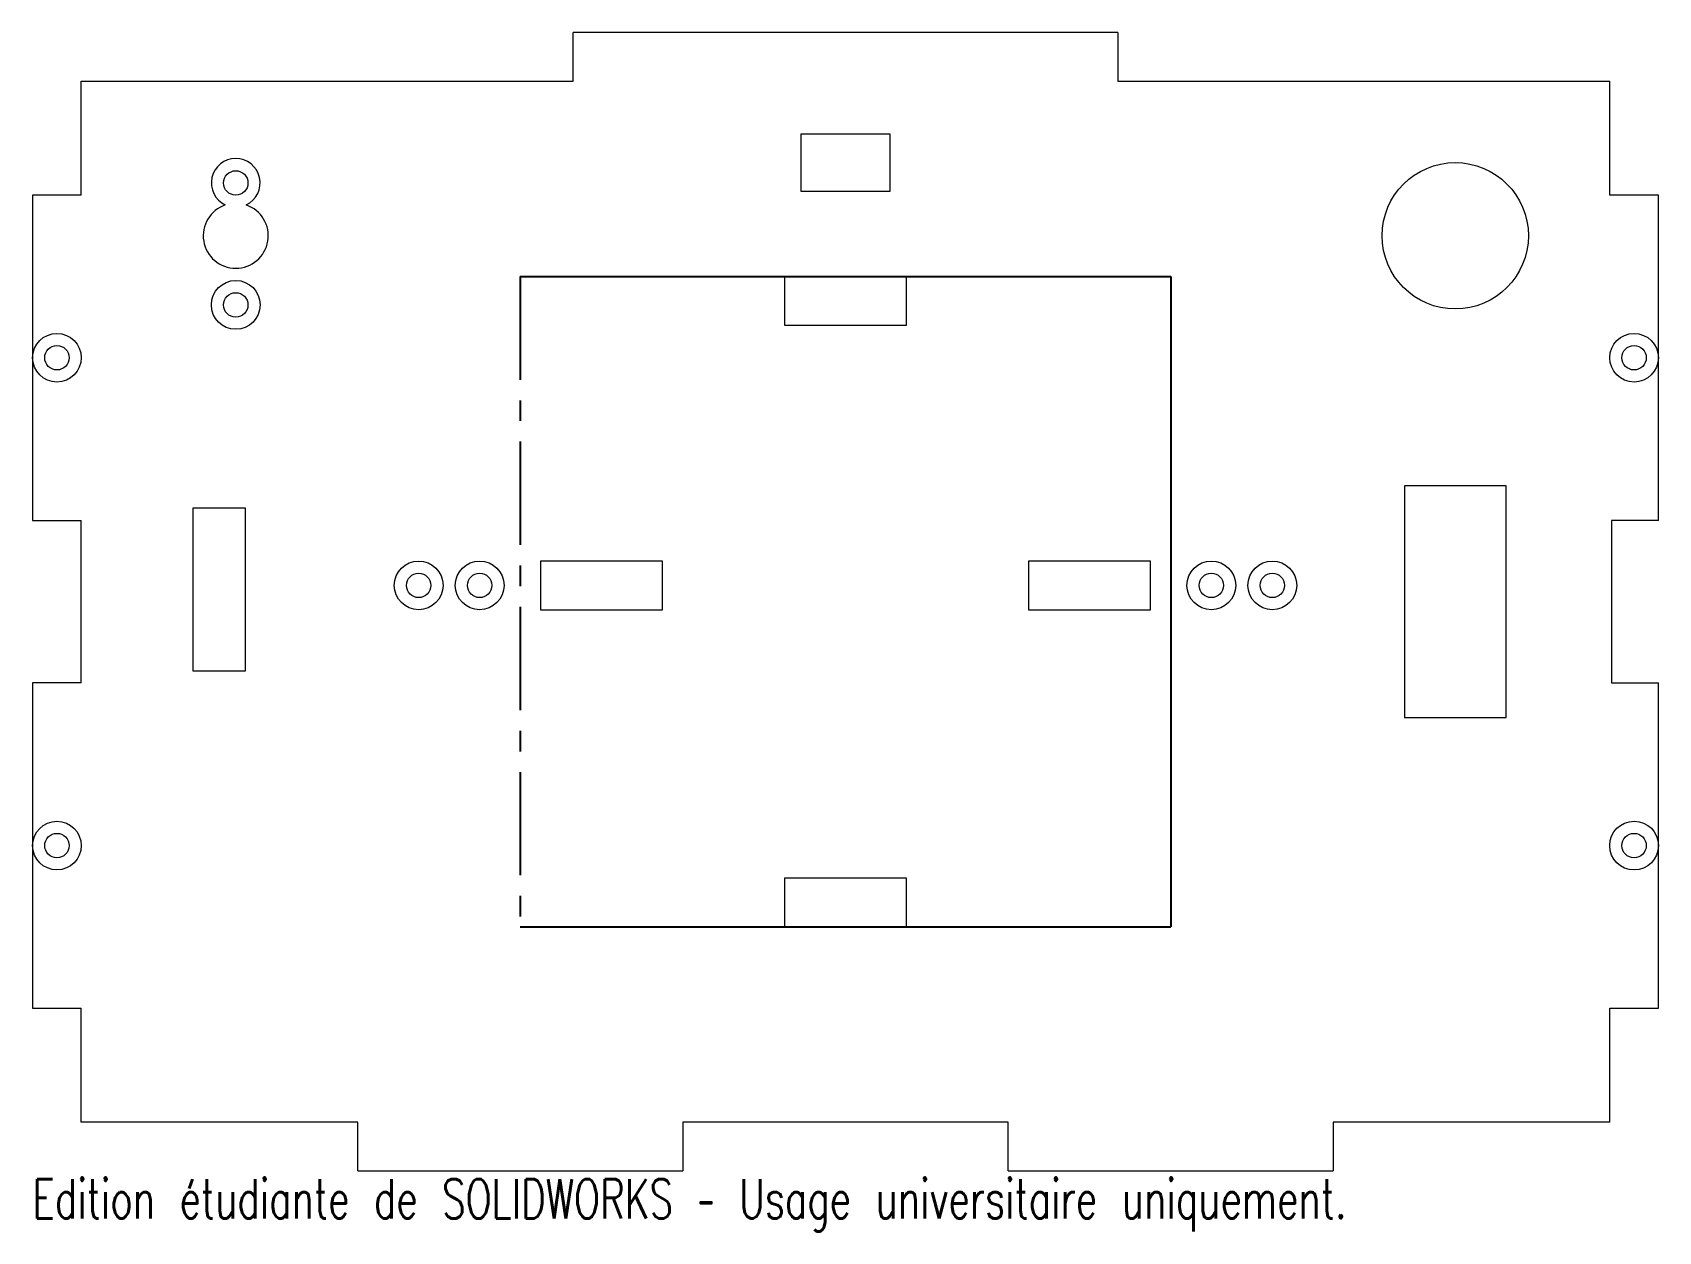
# Model space of a CAD drawing. Header units: millimetres. Extents: x -200 to 0, y -7 to 140.
import ezdxf

# ---------------------------------------------------------------- set-up
doc = ezdxf.new("R2010")
doc.units = ezdxf.units.MM
doc.linetypes.add('CENTERX2', pattern=[20.32, 12.7, -2.54, 2.54, -2.54])
doc.styles.add('SLDTEXTSTYLE0', font='TXT', dxfattribs={"width": 0.7, "bigfont": 'bigfont'})

msp = doc.modelspace()

# ---------------------------------------------------------------- linework, layer by layer
at = {"color": 7, "linetype": 'Continuous', "lineweight": 15}
for p, q in [((-133.5, 134), (-133.5, 140)), ((-66.5, 140), (-133.5, 140)), ((-66.5, 140), (-66.5, 134)), ((-194, 120), (-194, 134)), ((-194, 134), (-133.5, 134)), ((-66.5, 134), (-6, 134)), ((-6, 120), (-6, 134)), ((-94.5, 127.5), (-105.5, 127.5)), ((-105.5, 127.5), (-105.5, 120.5)), ((-94.5, 120.5), (-94.5, 127.5)), ((-200, 120), (-200, 80)), ((-194, 120), (-200, 120)), ((-105.5, 120.5), (-94.5, 120.5)), ((0, 120), (-6, 120)), ((0, 80), (0, 120)), ((-92.5, 110), (-107.5, 110)), ((-107.5, 110), (-107.5, 104)), ((-92.5, 104), (-92.5, 110)), ((-107.5, 104), (-92.5, 104)), ((-18.75, 84.25), (-31.25, 84.25)), ((-31.25, 84.25), (-31.25, 55.75)), ((-18.75, 55.75), (-18.75, 84.25)), ((-200, 80), (-194, 80)), ((-194, 60), (-194, 80)), ((-173.8, 81.5), (-180.3, 81.5)), ((-180.3, 81.5), (-180.3, 61.5)), ((-173.8, 61.5), (-173.8, 81.5)), ((0, 80), (-5.79, 80)), ((-5.79, 80), (-5.79, 60)), ((-122.5, 75), (-137.5, 75)), ((-137.5, 75), (-137.5, 69)), ((-122.5, 69), (-122.5, 75)), ((-77.5, 75), (-77.5, 69)), ((-62.5, 75), (-77.5, 75)), ((-62.5, 69), (-62.5, 75)), ((-137.5, 69), (-122.5, 69)), ((-77.5, 69), (-62.5, 69)), ((-200, 60), (-200, 20)), ((-194, 60), (-200, 60)), ((-180.3, 61.5), (-173.8, 61.5)), ((-5.79, 60), (0, 60)), ((0, 20), (0, 60)), ((-31.25, 55.75), (-18.75, 55.75)), ((-92.5, 36), (-107.5, 36)), ((-107.5, 36), (-107.5, 30)), ((-92.5, 30), (-92.5, 36)), ((-107.5, 30), (-92.5, 30)), ((-200, 20), (-194, 20)), ((-194, 6), (-194, 20)), ((-6, 20), (0, 20)), ((-6, 6), (-6, 20)), ((-160, 6), (-194, 6)), ((-160, 0), (-160, 6)), ((-80, 6), (-120, 6)), ((-120, 6), (-120, 0)), ((-80, 0), (-80, 6)), ((-6, 6), (-40, 6)), ((-40, 6), (-40, 0)), ((-160, 0), (-120, 0)), ((-80, 0), (-40, 0))]:
    msp.add_line(p, q, dxfattribs=at)
at = {"color": 7, "linetype": 'Continuous'}
for p, q in [((-140, 110), (-60, 110)), ((-60, 110), (-60, 30)), ((-140, 30), (-60, 30))]:
    msp.add_line(p, q, dxfattribs=at)
at = {"color": 7, "linetype": 'CENTERX2'}
msp.add_line((-140, 110), (-140, 30), dxfattribs=at)
at = {"color": 7, "linetype": 'Continuous', "lineweight": 15}
for centre, radius in [((-25, 115), 9), ((-175, 121.5), 1.5), ((-175, 106.5), 3), ((-175, 106.5), 1.5), ((-197, 100), 2.99), ((-3, 100), 2.99), ((-197, 100), 1.5), ((-3, 100), 1.5), ((-152.5, 72), 3), ((-145, 72), 3), ((-55, 72), 3), ((-47.5, 72), 3), ((-152.5, 72), 1.5), ((-145, 72), 1.5), ((-55, 72), 1.5), ((-47.5, 72), 1.5), ((-197, 40), 2.99), ((-3, 40), 3), ((-197, 40), 1.5), ((-3, 40), 1.5)]:
    msp.add_circle(centre, radius, dxfattribs=at)
for centre, radius, start, end in [((-175, 121.5), 3, 295.3317, 244.6683), ((-175, 115), 4, 108.717, 71.283)]:
    msp.add_arc(centre, radius, start, end, dxfattribs=at)

# ---------------------------------------------------------------- texts
at = {"color": 7, "linetype": 'Continuous', "insert": (-200, -1.02), "char_height": 4.8336, "attachment_point": 1, "style": 'SLDTEXTSTYLE0'}
msp.add_mtext('Edition étudiante de SOLIDWORKS – Usage universitaire uniquement.', dxfattribs=at)

doc.saveas('drawing.dxf')
